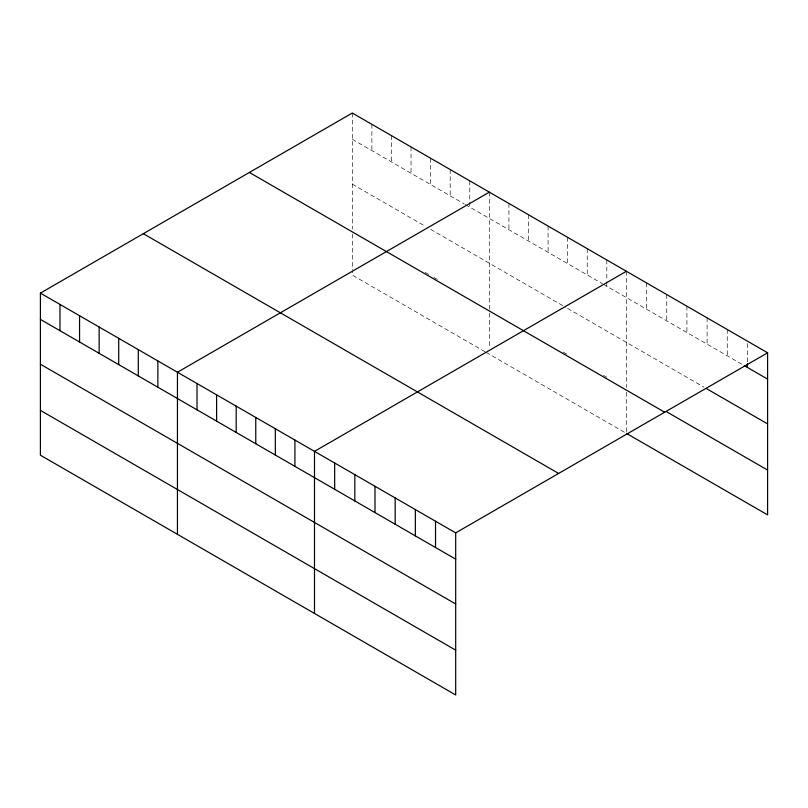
<?xml version="1.0" encoding="UTF-8"?>
<svg xmlns="http://www.w3.org/2000/svg" width="808" height="808" viewBox="0 0 808 808"><rect width="100%" height="100%" fill="white"/><g stroke="black" fill="none" stroke-linecap="round" stroke-linejoin="round"><path stroke-width="0.61" stroke-dasharray="4.04 3.03" d="M352.308 139.319L464.337 204M465.428 204.626L602.475 283.749M603.556 284.386L742.118 364.378M352.308 184.133L425.18 226.21M430.624 229.351L565.489 307.222M567.67 308.474L703.899 387.123M425.18 272.387L429.533 274.892M433.886 277.407L438.229 279.921M563.317 352.136L567.67 354.641M603.556 375.366L606.818 377.255M485.002 351.733L352.308 275.124L352.308 271.387M486.093 352.359L625.311 432.745M747.43 343.652L747.43 362.439M727.261 329.502L727.261 355.803M707.091 317.857L707.091 344.158M686.911 306.212L686.911 332.502M666.741 294.566L666.741 320.857M646.572 282.921L646.572 309.212M626.402 271.276L626.402 387.345M626.402 392.294L626.402 432.129M606.818 259.974L606.818 281.255M606.818 282.507L606.818 286.264M587.244 248.672L587.244 274.962M567.67 237.37L567.67 263.661M548.087 226.068L548.087 252.359M528.513 214.766L528.513 241.057M508.929 203.454L508.929 229.745M489.355 192.153L489.355 309.434M489.355 313.171L489.355 348.026M469.771 180.851L469.771 200.879M469.771 202.131L469.771 207.141M450.197 169.549L450.197 195.839M430.624 158.247L430.624 184.537M411.04 146.945L411.04 173.235M391.466 135.643L391.466 161.933M371.882 124.331L371.882 150.621M352.308 113.029L352.308 229.098M352.308 234.047L352.308 270.145"/><path stroke-width="1.21" d="M40.4 293.112L455.692 532.876L455.692 694.971L40.4 455.197L40.4 293.112L352.308 113.029L767.6 352.803L767.6 514.888L626.402 433.371M489.355 192.153L177.447 372.236L177.447 534.32M626.402 271.276L314.494 451.359L314.494 613.444M455.692 532.876L767.6 352.803M744.239 365.61L767.6 379.093M707.091 388.971L767.6 423.907M666.741 411.848L767.6 470.074M249.379 172.458L664.671 412.221M143.329 233.684L558.621 473.448M40.4 319.402L455.692 559.166M40.4 364.216L455.692 603.98M40.4 410.383L455.692 650.157M747.43 363.691L747.43 367.448M435.522 521.231L435.522 547.521M415.352 509.585L415.352 535.876M395.183 497.94L395.183 524.23M375.003 486.295L375.003 512.585M354.833 474.649L354.833 500.94M334.663 463.004L334.663 489.294M294.92 440.057L294.92 466.347M275.336 428.745L275.336 455.045M255.762 417.443L255.762 443.733M236.178 406.141L236.178 432.431M216.605 394.839L216.605 421.13M197.021 383.537L197.021 409.828M157.873 360.934L157.873 387.224M138.289 349.622L138.289 375.922M118.715 338.32L118.715 364.61M99.132 327.018L99.132 353.308M79.558 315.716L79.558 342.006M59.974 304.414L59.974 330.704"/></g></svg>
